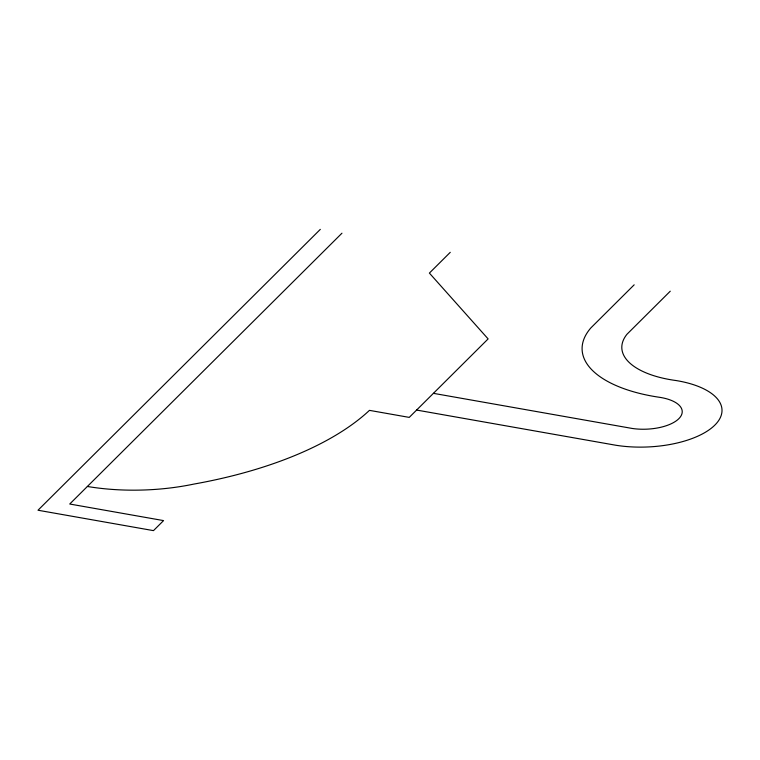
<?xml version="1.0" encoding="UTF-8"?>
<svg xmlns="http://www.w3.org/2000/svg" width="760" height="760" viewBox="0 0 760 760"><rect width="100%" height="100%" fill="white"/><g stroke="black" fill="none" stroke-linecap="round" stroke-linejoin="round"><path stroke-width="1.14" d="M320.312 229.368L38 510.236L153.472 530.632L163.561 520.6L69.73 504.022L341.962 233.196M450.262 252.329L429.39 273.087L488.119 338.912L409.241 417.392L369.464 410.362A300.456 134.53 -2.3 0 1 193.895 484.082A137.55 61.588 -2.3 0 1 87.381 486.466M634.172 284.82L590.871 327.902A122.892 55.024 -2.3 0 0 659.319 397.271A36.451 16.321 -2.3 0 1 679.62 417.848A36.451 16.321 -2.3 0 1 632.272 428.469L433.418 393.338M670.263 291.194L626.952 334.276A83.153 37.23 -2.3 0 0 676.125 380.551A76.256 34.143 -2.3 0 1 715.711 424.222A76.256 34.143 -2.3 0 1 615.467 445.189L416.613 410.058"/></g></svg>
